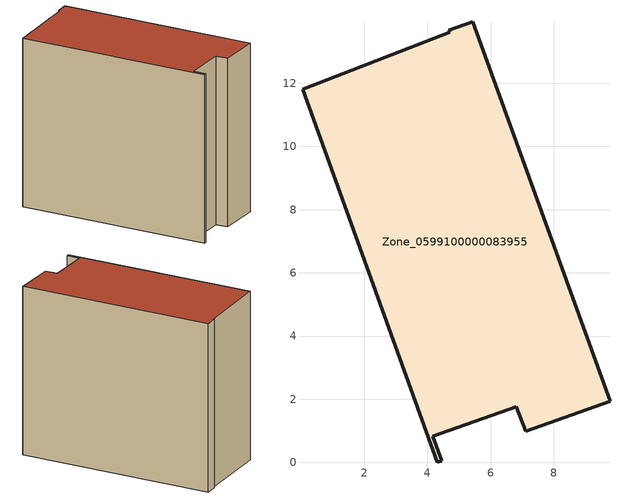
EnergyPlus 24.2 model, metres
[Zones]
Zone_0599100000083955
 floor ground (C_G): 6.82,1.76 4.17,0.83 4.46,0.05 4.32,0 0.05,11.8 4.71,13.62 4.68,13.67 5.43,13.95 9.78,1.93 7.11,0.99 z0
 wall outside (C_F): 9.78,1.93 5.43,13.95 4.68,13.67 4.71,13.62 0.05,11.8 4.32,0 4.46,0.05 4.17,0.83 6.82,1.76 7.11,0.99 9.78,1.93 z0:11.08
 roof outside (C_R): 4.46,0.05 4.17,0.83 6.82,1.76 7.11,0.99 9.78,1.93 5.43,13.95 4.68,13.67 4.71,13.62 0.05,11.8 4.32,0 z11.08
[BUILDING]
Pand.0599100000083955: North Axis=0; Terrain=City; Loads Convergence Tolerance Value=0.04; Temperature Convergence Tolerance Value=0.4; Solar Distribution=FullExterior; Maximum Number of Warmup Days=25; Minimum Number of Warmup Days=1
[Site:Location]
Rotterdam.The.Hague.AP_ZH_NLD Design_Conditions: Latitude=51.96; Longitude=4.45; Time Zone=1; Elevation=-4.5
[SITE:GROUNDTEMPERATURE:BUILDINGSURFACE]
18, 18, 18, 18, 18, 18, 18, 18, 18, 18, 18, 18
[MATERIAL] Thermal Absorptance=0.9; Solar Absorptance=0.7; Visible Absorptance=0.7
Name | Roughness | Thickness | Conductivity | Density | Specific Heat
G.TI.1946 | MediumSmooth | 0.15 | 1 | 540 | 1210
F.TI.1946 | Rough | 0.3 | 0.857143 | 1920 | 840
R.TI.1946 | MediumRough | 0.2 | 0.1 | 1500 | 1000
[CONSTRUCTION]
C_G: G.TI.1946
C_F: F.TI.1946
C_R: R.TI.1946
[ZONE]
Zone_0599100000083955: Type=1; Multiplier=1; Ceiling Height=Autocalculate; Volume=Autocalculate; Floor Area=autocalculate; Part of Total Floor Area=Yes
[ZONEINFILTRATION:DESIGNFLOWRATE]
Infil_Zone_0599100000083955: Zone or ZoneList or Space or SpaceList=Zone_0599100000083955; Schedule=AlwaysOn; Design Flow Rate Calculation Method=Flow/Area; Flow Rate per Floor Area=0.003; Constant Term Coefficient=1; Temperature Term Coefficient=0; Velocity Term Coefficient=0; Velocity Squared Term Coefficient=0
[HVACTEMPLATE:ZONE:IDEALLOADSAIRSYSTEM]
Zone_0599100000083955: Maximum Heating Supply Air Temperature=50; Minimum Cooling Supply Air Temperature=13; Maximum Heating Supply Air Humidity Ratio=0.0156; Minimum Cooling Supply Air Humidity Ratio=0.0077; Heating Limit=NoLimit; Cooling Limit=NoLimit; Dehumidification Control Type=ConstantSensibleHeatRatio; Cooling Sensible Heat Ratio=0.7; Dehumidification Setpoint=60; Humidification Control Type=None; Humidification Setpoint=30; Outdoor Air Method=None; Outdoor Air Flow Rate per Person=0.00944; Outdoor Air Flow Rate per Zone Floor Area=0; Outdoor Air Flow Rate per Zone=0; Demand Controlled Ventilation Type=None; Outdoor Air Economizer Type=NoEconomizer; Heat Recovery Type=None; Sensible Heat Recovery Effectiveness=0.7; Latent Heat Recovery Effectiveness=0.65
[ZONECONTROL:THERMOSTAT]
ThermostatControl_Zone_0599100000083955: Zone or ZoneList=Zone_0599100000083955; Control Type Schedule=DualSetpointControlType; Control 1=Thermostat_Zone_0599100000083955; Temperature Difference Between Cutout And Setpoint=0
[THERMOSTATSETPOINT:DUALSETPOINT]
Thermostat_Zone_0599100000083955: Heating Setpoint Temperature Schedule=HeatingSetpoint_Zone_0599100000083955; Cooling Setpoint Temperature Schedule=CoolingSetpoint_Zone_0599100000083955
[SCHEDULE:COMPACT]
HeatingSetpoint_Zone_0599100000083955: Through: 12/31, For: AllDays, Until: 24:00, 21
CoolingSetpoint_Zone_0599100000083955: Through: 12/31, For: AllDays, Until: 24:00, 24
DualSetpointControlType: Through: 12/31, For: AllDays, Until: 24:00, 4
AlwaysOn: Through: 12/31, For: AllDays, Until: 24:00, 1
